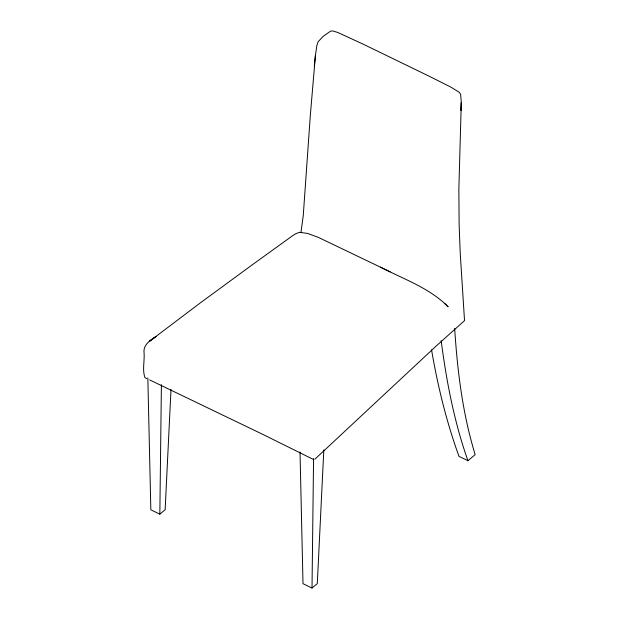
<?xml version="1.0" encoding="UTF-8"?>
<svg xmlns="http://www.w3.org/2000/svg" width="619" height="619" viewBox="0 0 619 619"><rect width="100%" height="100%" fill="white"/><g stroke="black" fill="none" stroke-linecap="round" stroke-linejoin="round"><path stroke-width="0.93" d="M147.84 378.039L150.835 509.793L159.841 514.165L161.404 384.662M300.014 451.924L303.008 583.678L312.015 588.05L313.57 458.547M170.999 389.467L165.134 509.731L159.841 514.165M323.822 449.881L317.299 583.616L312.015 588.05M314.847 459.236L436.078 346.129L464.529 320.619L460.196 252.606L459.112 223.9L458.865 188.849L461.287 102.677L460.652 94.367L459.298 92.324L450.972 87.171L429.95 76.594L362.68 43.926L337.781 32.482L332.921 30.965L330.631 31.097L323.265 36.297L318.127 41.721L316.866 45.496L315.419 55.455L310.305 115.591L303.271 215.381L301.035 231.947M315.419 55.455L314.297 66.225M431.544 349.758C437.695 385.947 446.5 421.825 458.989 456.373L467.933 460.714L475.16 454.648C462.617 413.747 457.395 370.967 454.663 328.403M149.62 379.896L262.51 434.244L313.26 459.375M390.279 271.888L318.553 237.472L307.573 233.425L299.627 232.326L296.006 233.572L292.478 235.793L252.614 264.561L200.169 303.001L149.589 341.247L156.042 336.496C150.138 340.28 142.834 344.992 144.095 353.209C144.645 361.21 142.177 370.116 144.978 377.66L146.742 378.557M380.476 267.122C403.573 279.154 429.493 287.881 448.187 306.815L446.833 305.778M444.69 303.558L446.593 305.291M467.933 460.714C454.23 421.988 446.477 381.397 441.177 340.744M461.287 102.677L461.132 110.422L461.287 102.677"/></g></svg>
